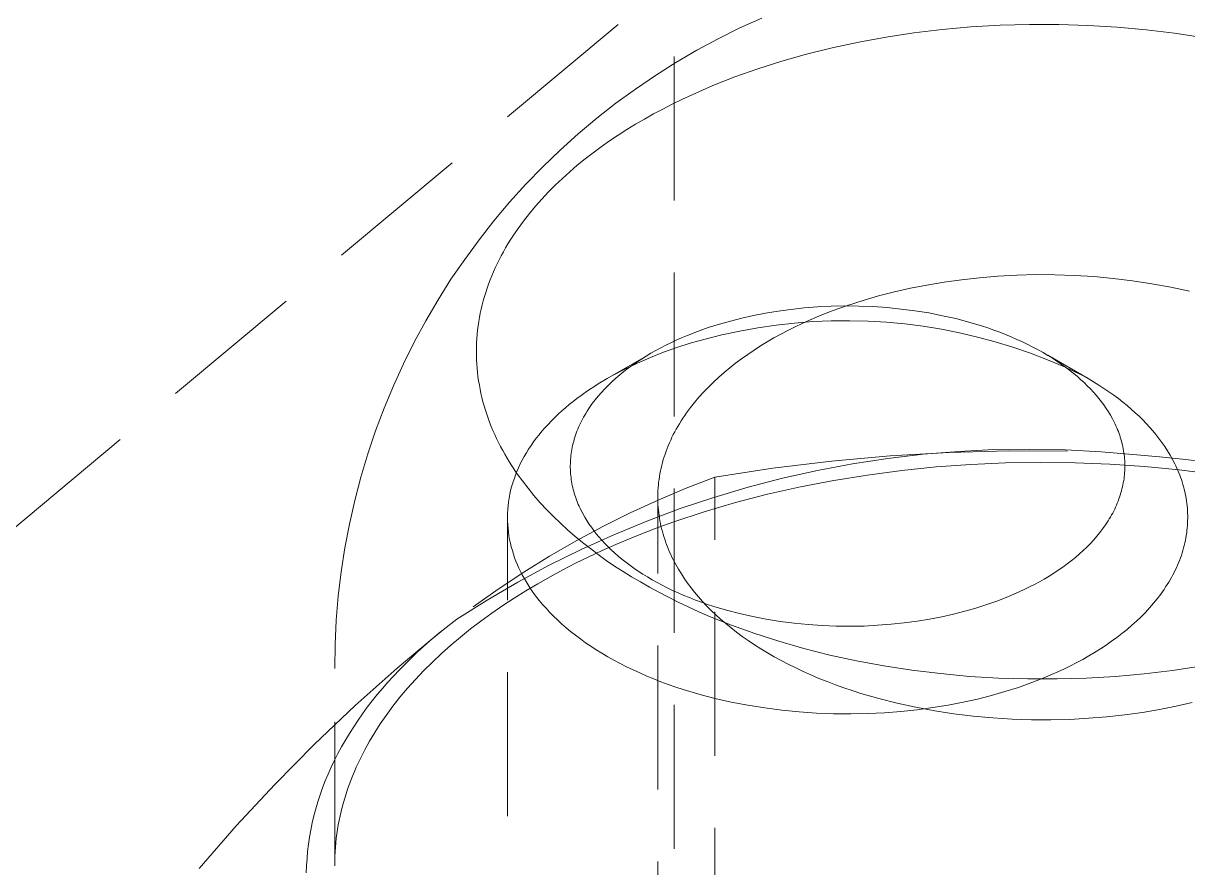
# Model space of a CAD drawing. Header units: millimetres. Extents: x -427 to 4679, y -324 to 2971.
# Drawn here: x 4467.98 to 4478.25, y 1095.6 to 1103.04 of the extents above; entities that cross this region are included whole.
import ezdxf

# ---------------------------------------------------------------- set-up
doc = ezdxf.new("R2010")
doc.units = ezdxf.units.MM
doc.linetypes.add('HIDDEN', pattern=[1.905, 1.27, -0.635])
doc.layers.add('ZANO_R_przerywana', color=7, linetype='HIDDEN', lineweight=0)

msp = doc.modelspace()

# ---------------------------------------------------------------- linework, layer by layer
at = {"layer": 'ZANO_R_przerywana'}
for p, q in [((4473.719, 850.019), (4473.719, 1176.618)), ((4239.567, 908.298), (4484.433, 1112.373)), ((4474.298, 1103.001), (4474.493, 1103.089)), ((4476.336, 1103.01), (4476.593, 1103.025)), ((4476.593, 1103.025), (4476.851, 1103.032)), ((4476.851, 1103.032), (4477.11, 1103.032)), ((4477.11, 1103.032), (4477.368, 1103.024)), ((4477.368, 1103.024), (4477.625, 1103.009)), ((4474.107, 1102.906), (4474.298, 1103.001)), ((4475.347, 1102.876), (4475.587, 1102.92)), ((4475.587, 1102.92), (4475.833, 1102.957)), ((4475.833, 1102.957), (4476.083, 1102.987)), ((4476.083, 1102.987), (4476.336, 1103.01)), ((4477.625, 1103.009), (4477.88, 1102.985)), ((4477.88, 1102.985), (4478.131, 1102.955)), ((4478.131, 1102.955), (4478.378, 1102.917)), ((4473.919, 1102.805), (4474.107, 1102.906)), ((4474.887, 1102.77), (4475.113, 1102.826)), ((4475.113, 1102.826), (4475.347, 1102.876)), ((4473.734, 1102.697), (4473.919, 1102.805)), ((4474.667, 1102.708), (4474.887, 1102.77)), ((4473.553, 1102.583), (4473.734, 1102.697)), ((4474.254, 1102.569), (4474.456, 1102.641)), ((4474.456, 1102.641), (4474.667, 1102.708)), ((4473.376, 1102.463), (4473.553, 1102.583)), ((4474.06, 1102.493), (4474.254, 1102.569)), ((4473.204, 1102.337), (4473.376, 1102.463)), ((4473.787, 1102.371), (4473.876, 1102.412)), ((4473.876, 1102.412), (4473.967, 1102.453)), ((4473.967, 1102.453), (4474.06, 1102.493)), ((4473.035, 1102.206), (4473.204, 1102.337)), ((4473.617, 1102.286), (4473.701, 1102.329)), ((4473.701, 1102.329), (4473.787, 1102.371)), ((4472.872, 1102.068), (4473.035, 1102.206)), ((4473.456, 1102.198), (4473.536, 1102.243)), ((4473.536, 1102.243), (4473.617, 1102.286)), ((4473.223, 1102.056), (4473.3, 1102.105)), ((4473.3, 1102.105), (4473.377, 1102.152)), ((4473.377, 1102.152), (4473.456, 1102.198)), ((4472.713, 1101.925), (4472.872, 1102.068)), ((4473.075, 1101.954), (4473.148, 1102.006)), ((4473.148, 1102.006), (4473.223, 1102.056)), ((4472.559, 1101.777), (4472.713, 1101.925)), ((4472.932, 1101.846), (4473.003, 1101.901)), ((4473.003, 1101.901), (4473.075, 1101.954)), ((4472.797, 1101.734), (4472.864, 1101.791)), ((4472.864, 1101.791), (4472.932, 1101.846)), ((4472.41, 1101.623), (4472.559, 1101.777)), ((4472.732, 1101.675), (4472.797, 1101.734)), ((4472.267, 1101.465), (4472.41, 1101.623)), ((4472.609, 1101.555), (4472.669, 1101.616)), ((4472.669, 1101.616), (4472.732, 1101.675)), ((4472.494, 1101.429), (4472.55, 1101.493)), ((4472.55, 1101.493), (4472.609, 1101.555)), ((4472.129, 1101.302), (4472.267, 1101.465)), ((4472.441, 1101.365), (4472.494, 1101.429)), ((4471.997, 1101.134), (4472.129, 1101.302)), ((4472.341, 1101.233), (4472.39, 1101.299)), ((4472.39, 1101.299), (4472.441, 1101.365)), ((4472.295, 1101.165), (4472.341, 1101.233)), ((4471.871, 1100.961), (4471.997, 1101.134)), ((4472.232, 1101.062), (4472.252, 1101.097)), ((4472.252, 1101.097), (4472.273, 1101.131)), ((4472.273, 1101.131), (4472.295, 1101.165)), ((4472.175, 1100.957), (4472.193, 1100.992)), ((4472.193, 1100.992), (4472.212, 1101.027)), ((4472.212, 1101.027), (4472.232, 1101.062)), ((4471.75, 1100.785), (4471.871, 1100.961)), ((4472.125, 1100.851), (4472.141, 1100.886)), ((4472.141, 1100.886), (4472.157, 1100.922)), ((4472.157, 1100.922), (4472.175, 1100.957)), ((4471.636, 1100.604), (4471.75, 1100.785)), ((4472.081, 1100.743), (4472.095, 1100.779)), ((4472.095, 1100.779), (4472.109, 1100.815)), ((4472.109, 1100.815), (4472.125, 1100.851)), ((4476.253, 1100.781), (4476.099, 1100.76)), ((4476.412, 1100.799), (4476.253, 1100.781)), ((4476.574, 1100.812), (4476.412, 1100.799)), ((4476.74, 1100.821), (4476.574, 1100.812)), ((4476.907, 1100.826), (4476.74, 1100.821)), ((4477.077, 1100.825), (4476.907, 1100.826)), ((4477.248, 1100.82), (4477.077, 1100.825)), ((4477.42, 1100.809), (4477.248, 1100.82)), ((4477.591, 1100.793), (4477.42, 1100.809)), ((4477.762, 1100.772), (4477.591, 1100.793)), ((4477.931, 1100.746), (4477.762, 1100.772)), ((4472.045, 1100.633), (4472.056, 1100.67)), ((4472.056, 1100.67), (4472.068, 1100.706)), ((4472.068, 1100.706), (4472.081, 1100.743)), ((4475.661, 1100.674), (4475.522, 1100.638)), ((4475.802, 1100.706), (4475.661, 1100.674)), ((4475.948, 1100.734), (4475.802, 1100.706)), ((4476.099, 1100.76), (4475.948, 1100.734)), ((4478.099, 1100.715), (4477.931, 1100.746)), ((4478.263, 1100.679), (4478.099, 1100.715)), ((4471.528, 1100.42), (4471.636, 1100.604)), ((4472.016, 1100.523), (4472.025, 1100.56)), ((4472.025, 1100.56), (4472.035, 1100.596)), ((4472.035, 1100.596), (4472.045, 1100.633)), ((4475.384, 1100.598), (4475.247, 1100.554)), ((4475.522, 1100.638), (4475.384, 1100.598)), ((4472.001, 1100.449), (4472.008, 1100.486)), ((4472.008, 1100.486), (4472.016, 1100.523)), ((4474.314, 1100.443), (4474.418, 1100.466)), ((4474.418, 1100.466), (4474.525, 1100.486)), ((4474.525, 1100.486), (4474.635, 1100.505)), ((4474.635, 1100.505), (4474.748, 1100.52)), ((4474.748, 1100.52), (4474.864, 1100.532)), ((4474.864, 1100.532), (4474.982, 1100.541)), ((4475.045, 1100.48), (4474.979, 1100.453)), ((4474.982, 1100.541), (4475.103, 1100.547)), ((4475.112, 1100.506), (4475.045, 1100.48)), ((4475.103, 1100.547), (4475.225, 1100.55)), ((4475.247, 1100.554), (4475.112, 1100.506)), ((4475.225, 1100.55), (4475.348, 1100.548)), ((4475.348, 1100.548), (4475.472, 1100.544)), ((4475.472, 1100.544), (4475.596, 1100.535)), ((4475.596, 1100.535), (4475.719, 1100.523)), ((4475.719, 1100.523), (4475.842, 1100.507)), ((4475.842, 1100.507), (4475.964, 1100.488)), ((4475.964, 1100.488), (4476.084, 1100.464)), ((4476.084, 1100.464), (4476.202, 1100.438)), ((4471.426, 1100.232), (4471.528, 1100.42)), ((4471.984, 1100.337), (4471.989, 1100.374)), ((4471.989, 1100.374), (4471.995, 1100.412)), ((4471.995, 1100.412), (4472.001, 1100.449)), ((4473.923, 1100.325), (4474.019, 1100.359)), ((4474.019, 1100.359), (4474.117, 1100.389)), ((4474.117, 1100.389), (4474.214, 1100.417)), ((4474.214, 1100.417), (4474.314, 1100.443)), ((4474.457, 1100.358), (4474.297, 1100.329)), ((4474.618, 1100.381), (4474.457, 1100.358)), ((4474.779, 1100.399), (4474.618, 1100.381)), ((4474.785, 1100.365), (4474.721, 1100.334)), ((4474.942, 1100.412), (4474.779, 1100.399)), ((4474.848, 1100.395), (4474.785, 1100.365)), ((4474.913, 1100.424), (4474.848, 1100.395)), ((4474.979, 1100.453), (4474.913, 1100.424)), ((4475.104, 1100.419), (4474.942, 1100.412)), ((4475.267, 1100.42), (4475.104, 1100.419)), ((4475.429, 1100.416), (4475.267, 1100.42)), ((4475.592, 1100.406), (4475.429, 1100.416)), ((4475.754, 1100.391), (4475.592, 1100.406)), ((4475.915, 1100.371), (4475.754, 1100.391)), ((4476.075, 1100.345), (4475.915, 1100.371)), ((4476.202, 1100.438), (4476.317, 1100.408)), ((4476.317, 1100.408), (4476.429, 1100.374)), ((4476.429, 1100.374), (4476.484, 1100.356)), ((4476.484, 1100.356), (4476.537, 1100.337)), ((4471.975, 1100.225), (4471.978, 1100.263)), ((4471.978, 1100.263), (4471.981, 1100.3)), ((4471.981, 1100.3), (4471.984, 1100.337)), ((4473.735, 1100.247), (4473.782, 1100.268)), ((4473.782, 1100.268), (4473.828, 1100.287)), ((4473.828, 1100.287), (4473.923, 1100.325)), ((4473.98, 1100.255), (4473.86, 1100.221)), ((4474.138, 1100.295), (4473.98, 1100.255)), ((4474.297, 1100.329), (4474.138, 1100.295)), ((4474.598, 1100.268), (4474.539, 1100.233)), ((4474.659, 1100.301), (4474.598, 1100.268)), ((4474.721, 1100.334), (4474.659, 1100.301)), ((4476.235, 1100.313), (4476.075, 1100.345)), ((4476.393, 1100.276), (4476.235, 1100.313)), ((4476.55, 1100.234), (4476.393, 1100.276)), ((4476.537, 1100.337), (4476.59, 1100.318)), ((4476.59, 1100.318), (4476.642, 1100.298)), ((4476.642, 1100.298), (4476.692, 1100.277)), ((4476.692, 1100.277), (4476.742, 1100.255)), ((4476.742, 1100.255), (4476.79, 1100.233)), ((4471.331, 1100.04), (4471.426, 1100.232)), ((4471.974, 1100.188), (4471.975, 1100.225)), ((4471.974, 1100.15), (4471.974, 1100.188)), ((4471.974, 1100.113), (4471.974, 1100.15)), ((4473.513, 1100.133), (4473.556, 1100.157)), ((4473.556, 1100.157), (4473.6, 1100.181)), ((4473.6, 1100.181), (4473.644, 1100.204)), ((4473.742, 1100.184), (4473.625, 1100.142)), ((4473.644, 1100.204), (4473.689, 1100.226)), ((4473.689, 1100.226), (4473.735, 1100.247)), ((4473.86, 1100.221), (4473.742, 1100.184)), ((4474.423, 1100.161), (4474.367, 1100.123)), ((4474.48, 1100.197), (4474.423, 1100.161)), ((4474.539, 1100.233), (4474.48, 1100.197)), ((4476.706, 1100.186), (4476.55, 1100.234)), ((4476.86, 1100.133), (4476.706, 1100.186)), ((4476.79, 1100.233), (4476.837, 1100.211)), ((4476.837, 1100.211), (4476.883, 1100.187)), ((4476.883, 1100.187), (4476.928, 1100.164)), ((4476.928, 1100.164), (4476.972, 1100.139)), ((4471.975, 1100.076), (4471.974, 1100.113)), ((4471.977, 1100.038), (4471.975, 1100.076)), ((4473.127, 1099.91), (4473.471, 1100.108)), ((4473.395, 1100.047), (4473.283, 1099.993)), ((4473.35, 1100.028), (4473.389, 1100.055)), ((4473.389, 1100.055), (4473.43, 1100.082)), ((4473.509, 1100.096), (4473.395, 1100.047)), ((4473.43, 1100.082), (4473.471, 1100.108)), ((4473.471, 1100.108), (4473.513, 1100.133)), ((4473.625, 1100.142), (4473.509, 1100.096)), ((4474.26, 1100.045), (4474.208, 1100.005)), ((4474.312, 1100.085), (4474.26, 1100.045)), ((4474.367, 1100.123), (4474.312, 1100.085)), ((4477.012, 1100.075), (4476.86, 1100.133)), ((4476.972, 1100.139), (4477.014, 1100.114)), ((4477.162, 1100.012), (4477.012, 1100.075)), ((4477.014, 1100.115), (4477.369, 1099.91)), ((4477.014, 1100.114), (4477.055, 1100.089)), ((4477.055, 1100.089), (4477.094, 1100.063)), ((4477.094, 1100.063), (4477.133, 1100.037)), ((4471.242, 1099.846), (4471.331, 1100.04)), ((4471.98, 1100.001), (4471.977, 1100.038)), ((4471.984, 1099.964), (4471.98, 1100.001)), ((4471.988, 1099.927), (4471.984, 1099.964)), ((4473.283, 1099.993), (4473.173, 1099.936)), ((4473.204, 1099.913), (4473.239, 1099.943)), ((4473.239, 1099.943), (4473.275, 1099.972)), ((4473.275, 1099.972), (4473.312, 1100)), ((4473.312, 1100), (4473.35, 1100.028)), ((4474.159, 1099.964), (4474.111, 1099.922)), ((4474.208, 1100.005), (4474.159, 1099.964)), ((4477.133, 1100.037), (4477.169, 1100.011)), ((4477.309, 1099.943), (4477.162, 1100.012)), ((4477.169, 1100.011), (4477.205, 1099.984)), ((4477.205, 1099.984), (4477.239, 1099.957)), ((4477.239, 1099.957), (4477.272, 1099.93)), ((4471.161, 1099.648), (4471.242, 1099.846)), ((4471.993, 1099.89), (4471.988, 1099.927)), ((4472, 1099.853), (4471.993, 1099.89)), ((4472.006, 1099.816), (4472, 1099.853)), ((4473.009, 1099.838), (4472.971, 1099.813)), ((4473.047, 1099.862), (4473.009, 1099.838)), ((4473.127, 1099.91), (4473.047, 1099.862)), ((4473.107, 1099.82), (4473.138, 1099.851)), ((4473.138, 1099.851), (4473.17, 1099.882)), ((4473.17, 1099.882), (4473.204, 1099.913)), ((4474.064, 1099.879), (4474.02, 1099.835)), ((4474.111, 1099.922), (4474.064, 1099.879)), ((4477.272, 1099.93), (4477.303, 1099.903)), ((4477.303, 1099.903), (4477.334, 1099.875)), ((4477.334, 1099.875), (4477.362, 1099.847)), ((4477.362, 1099.847), (4477.39, 1099.819)), ((4477.417, 1099.881), (4477.369, 1099.91)), ((4477.464, 1099.853), (4477.417, 1099.881)), ((4477.509, 1099.823), (4477.464, 1099.853)), ((4472.014, 1099.779), (4472.006, 1099.816)), ((4472.023, 1099.742), (4472.014, 1099.779)), ((4472.032, 1099.705), (4472.023, 1099.742)), ((4472.861, 1099.735), (4472.827, 1099.708)), ((4472.897, 1099.761), (4472.861, 1099.735)), ((4472.934, 1099.787), (4472.897, 1099.761)), ((4472.971, 1099.813), (4472.934, 1099.787)), ((4473.022, 1099.722), (4473.048, 1099.755)), ((4473.048, 1099.755), (4473.077, 1099.788)), ((4473.077, 1099.788), (4473.107, 1099.82)), ((4473.937, 1099.746), (4473.898, 1099.7)), ((4473.978, 1099.791), (4473.937, 1099.746)), ((4474.02, 1099.835), (4473.978, 1099.791)), ((4477.39, 1099.819), (4477.416, 1099.791)), ((4477.416, 1099.791), (4477.441, 1099.763)), ((4477.441, 1099.763), (4477.464, 1099.734)), ((4477.464, 1099.734), (4477.487, 1099.706)), ((4477.553, 1099.794), (4477.509, 1099.823)), ((4477.595, 1099.764), (4477.553, 1099.794)), ((4477.636, 1099.733), (4477.595, 1099.764)), ((4471.085, 1099.448), (4471.161, 1099.648)), ((4472.042, 1099.669), (4472.032, 1099.705)), ((4472.054, 1099.632), (4472.042, 1099.669)), ((4472.065, 1099.596), (4472.054, 1099.632)), ((4472.759, 1099.652), (4472.727, 1099.624)), ((4472.792, 1099.68), (4472.759, 1099.652)), ((4472.827, 1099.708), (4472.792, 1099.68)), ((4472.95, 1099.621), (4472.961, 1099.638)), ((4472.961, 1099.638), (4472.972, 1099.655)), ((4472.972, 1099.655), (4472.996, 1099.689)), ((4472.996, 1099.689), (4473.022, 1099.722)), ((4473.862, 1099.654), (4473.828, 1099.607)), ((4473.898, 1099.7), (4473.862, 1099.654)), ((4477.487, 1099.706), (4477.508, 1099.677)), ((4477.508, 1099.677), (4477.529, 1099.647)), ((4477.529, 1099.647), (4477.548, 1099.617)), ((4477.676, 1099.703), (4477.636, 1099.733)), ((4477.714, 1099.672), (4477.676, 1099.703)), ((4477.75, 1099.64), (4477.714, 1099.672)), ((4477.785, 1099.609), (4477.75, 1099.64)), ((4472.078, 1099.56), (4472.065, 1099.596)), ((4472.091, 1099.524), (4472.078, 1099.56)), ((4472.635, 1099.536), (4472.607, 1099.506)), ((4472.665, 1099.566), (4472.635, 1099.536)), ((4472.695, 1099.595), (4472.665, 1099.566)), ((4472.727, 1099.624), (4472.695, 1099.595)), ((4472.892, 1099.516), (4472.901, 1099.534)), ((4472.901, 1099.534), (4472.91, 1099.551)), ((4472.91, 1099.551), (4472.919, 1099.569)), ((4472.919, 1099.569), (4472.929, 1099.586)), ((4472.929, 1099.586), (4472.939, 1099.603)), ((4472.939, 1099.603), (4472.95, 1099.621)), ((4473.78, 1099.536), (4473.765, 1099.512)), ((4473.795, 1099.56), (4473.78, 1099.536)), ((4473.811, 1099.584), (4473.795, 1099.56)), ((4473.828, 1099.607), (4473.811, 1099.584)), ((4477.548, 1099.617), (4477.567, 1099.586)), ((4477.567, 1099.586), (4477.584, 1099.555)), ((4477.584, 1099.555), (4477.6, 1099.524)), ((4477.819, 1099.577), (4477.785, 1099.609)), ((4477.851, 1099.545), (4477.819, 1099.577)), ((4477.882, 1099.513), (4477.851, 1099.545)), ((4471.017, 1099.246), (4471.085, 1099.448)), ((4472.105, 1099.488), (4472.091, 1099.524)), ((4472.12, 1099.452), (4472.105, 1099.488)), ((4472.136, 1099.417), (4472.12, 1099.452)), ((4472.552, 1099.445), (4472.527, 1099.414)), ((4472.579, 1099.476), (4472.552, 1099.445)), ((4472.607, 1099.506), (4472.579, 1099.476)), ((4472.848, 1099.41), (4472.855, 1099.428)), ((4472.855, 1099.428), (4472.861, 1099.446)), ((4472.861, 1099.446), (4472.868, 1099.463)), ((4472.868, 1099.463), (4472.876, 1099.481)), ((4472.876, 1099.481), (4472.884, 1099.499)), ((4472.884, 1099.499), (4472.892, 1099.516)), ((4473.724, 1099.44), (4473.711, 1099.416)), ((4473.737, 1099.464), (4473.724, 1099.44)), ((4473.751, 1099.488), (4473.737, 1099.464)), ((4473.765, 1099.512), (4473.751, 1099.488)), ((4477.6, 1099.524), (4477.608, 1099.508)), ((4477.608, 1099.508), (4477.615, 1099.492)), ((4477.615, 1099.492), (4477.622, 1099.475)), ((4477.622, 1099.475), (4477.629, 1099.459)), ((4477.629, 1099.459), (4477.636, 1099.443)), ((4477.636, 1099.443), (4477.642, 1099.426)), ((4477.642, 1099.426), (4477.648, 1099.41)), ((4477.912, 1099.481), (4477.882, 1099.513)), ((4477.94, 1099.449), (4477.912, 1099.481)), ((4477.967, 1099.417), (4477.94, 1099.449)), ((4472.152, 1099.381), (4472.136, 1099.417)), ((4472.17, 1099.346), (4472.152, 1099.381)), ((4472.187, 1099.311), (4472.17, 1099.346)), ((4472.479, 1099.351), (4472.456, 1099.32)), ((4472.502, 1099.383), (4472.479, 1099.351)), ((4472.527, 1099.414), (4472.502, 1099.383)), ((4472.823, 1099.321), (4472.827, 1099.339)), ((4472.827, 1099.339), (4472.832, 1099.356)), ((4472.832, 1099.356), (4472.837, 1099.374)), ((4472.837, 1099.374), (4472.842, 1099.392)), ((4472.842, 1099.392), (4472.848, 1099.41)), ((4473.677, 1099.343), (4473.666, 1099.318)), ((4473.688, 1099.367), (4473.677, 1099.343)), ((4473.699, 1099.392), (4473.688, 1099.367)), ((4473.711, 1099.416), (4473.699, 1099.392)), ((4477.648, 1099.41), (4477.653, 1099.393)), ((4477.653, 1099.393), (4477.658, 1099.376)), ((4477.658, 1099.376), (4477.663, 1099.359)), ((4477.663, 1099.359), (4477.668, 1099.342)), ((4477.668, 1099.342), (4477.672, 1099.325)), ((4477.672, 1099.325), (4477.675, 1099.308)), ((4477.994, 1099.382), (4477.967, 1099.417)), ((4478.021, 1099.346), (4477.994, 1099.382)), ((4478.046, 1099.31), (4478.021, 1099.346)), ((4470.956, 1099.041), (4471.017, 1099.246)), ((4472.206, 1099.276), (4472.187, 1099.311)), ((4472.225, 1099.242), (4472.206, 1099.276)), ((4472.245, 1099.208), (4472.225, 1099.242)), ((4472.396, 1099.222), (4472.378, 1099.19)), ((4472.415, 1099.255), (4472.396, 1099.222)), ((4472.435, 1099.287), (4472.415, 1099.255)), ((4472.456, 1099.32), (4472.435, 1099.287)), ((4472.806, 1099.213), (4472.808, 1099.231)), ((4472.808, 1099.231), (4472.81, 1099.249)), ((4472.81, 1099.249), (4472.813, 1099.267)), ((4472.813, 1099.267), (4472.816, 1099.285)), ((4472.816, 1099.285), (4472.819, 1099.303)), ((4472.819, 1099.303), (4472.823, 1099.321)), ((4473.638, 1099.244), (4473.63, 1099.219)), ((4473.647, 1099.269), (4473.638, 1099.244)), ((4473.656, 1099.293), (4473.647, 1099.269)), ((4473.666, 1099.318), (4473.656, 1099.293)), ((4475.106, 1099.182), (4475.624, 1099.229)), ((4475.914, 1099.242), (4475.602, 1099.205)), ((4475.624, 1099.229), (4476.143, 1099.259)), ((4476.228, 1099.268), (4475.914, 1099.242)), ((4476.143, 1099.259), (4476.663, 1099.272)), ((4476.542, 1099.283), (4476.228, 1099.268)), ((4476.856, 1099.288), (4476.542, 1099.283)), ((4476.663, 1099.272), (4477.184, 1099.269)), ((4477.171, 1099.282), (4476.856, 1099.288)), ((4477.485, 1099.265), (4477.171, 1099.282)), ((4477.798, 1099.238), (4477.485, 1099.265)), ((4477.675, 1099.308), (4477.679, 1099.291)), ((4477.679, 1099.291), (4477.682, 1099.274)), ((4477.682, 1099.274), (4477.685, 1099.256)), ((4477.685, 1099.256), (4477.687, 1099.239)), ((4477.687, 1099.239), (4477.689, 1099.221)), ((4477.689, 1099.221), (4477.691, 1099.204)), ((4478, 1099.221), (4477.798, 1099.238)), ((4478.202, 1099.2), (4478, 1099.221)), ((4478.07, 1099.273), (4478.046, 1099.31)), ((4478.092, 1099.235), (4478.07, 1099.273)), ((4478.114, 1099.197), (4478.092, 1099.235)), ((4472.266, 1099.173), (4472.245, 1099.208)), ((4472.288, 1099.14), (4472.266, 1099.173)), ((4472.332, 1099.073), (4472.288, 1099.14)), ((4472.346, 1099.124), (4472.331, 1099.09)), ((4472.361, 1099.157), (4472.346, 1099.124)), ((4472.378, 1099.19), (4472.361, 1099.157)), ((4472.802, 1099.142), (4472.803, 1099.16)), ((4472.802, 1099.124), (4472.802, 1099.142)), ((4472.803, 1099.107), (4472.802, 1099.124)), ((4472.803, 1099.178), (4472.804, 1099.195)), ((4472.803, 1099.16), (4472.803, 1099.178)), ((4472.804, 1099.195), (4472.806, 1099.213)), ((4473.603, 1099.12), (4473.597, 1099.096)), ((4473.609, 1099.145), (4473.603, 1099.12)), ((4473.615, 1099.17), (4473.609, 1099.145)), ((4473.622, 1099.195), (4473.615, 1099.17)), ((4473.63, 1099.219), (4473.622, 1099.195)), ((4474.076, 1099.039), (4474.59, 1099.119)), ((4474.59, 1099.119), (4475.106, 1099.182)), ((4475.291, 1099.158), (4474.982, 1099.099)), ((4475.602, 1099.205), (4475.291, 1099.158)), ((4476.029, 1099.13), (4475.726, 1099.099)), ((4476.335, 1099.152), (4476.029, 1099.13)), ((4476.641, 1099.166), (4476.335, 1099.152)), ((4476.948, 1099.171), (4476.641, 1099.166)), ((4477.256, 1099.167), (4476.948, 1099.171)), ((4477.562, 1099.155), (4477.256, 1099.167)), ((4477.868, 1099.134), (4477.562, 1099.155)), ((4477.691, 1099.204), (4477.692, 1099.186)), ((4477.692, 1099.186), (4477.693, 1099.169)), ((4477.693, 1099.169), (4477.693, 1099.151)), ((4477.693, 1099.151), (4477.693, 1099.133)), ((4477.693, 1099.133), (4477.693, 1099.116)), ((4478.172, 1099.104), (4477.868, 1099.134)), ((4478.134, 1099.158), (4478.114, 1099.197)), ((4478.143, 1099.139), (4478.134, 1099.158)), ((4478.152, 1099.119), (4478.143, 1099.139)), ((4478.161, 1099.099), (4478.152, 1099.119)), ((4478.405, 1099.176), (4478.202, 1099.2)), ((4470.902, 1098.834), (4470.956, 1099.041)), ((4472.306, 1099.023), (4472.295, 1098.99)), ((4472.318, 1099.057), (4472.306, 1099.023)), ((4472.331, 1099.09), (4472.318, 1099.057)), ((4472.38, 1099.007), (4472.332, 1099.073)), ((4472.804, 1099.089), (4472.803, 1099.107)), ((4472.805, 1099.071), (4472.804, 1099.089)), ((4472.807, 1099.054), (4472.805, 1099.071)), ((4472.809, 1099.036), (4472.807, 1099.054)), ((4472.811, 1099.019), (4472.809, 1099.036)), ((4472.814, 1099.002), (4472.811, 1099.019)), ((4473.585, 1099.021), (4473.581, 1098.997)), ((4473.588, 1099.046), (4473.585, 1099.021)), ((4473.593, 1099.071), (4473.588, 1099.046)), ((4473.597, 1099.096), (4473.593, 1099.071)), ((4473.824, 1098.942), (4474.076, 1099.039)), ((4474.076, 1094.679), (4474.076, 1099.039)), ((4474.675, 1099.031), (4474.371, 1098.952)), ((4474.982, 1099.099), (4474.675, 1099.031)), ((4475.425, 1099.059), (4475.127, 1099.011)), ((4475.726, 1099.099), (4475.425, 1099.059)), ((4477.686, 1099.026), (4477.683, 1099.009)), ((4477.688, 1099.044), (4477.686, 1099.026)), ((4477.69, 1099.062), (4477.688, 1099.044)), ((4477.691, 1099.08), (4477.69, 1099.062)), ((4477.692, 1099.098), (4477.691, 1099.08)), ((4477.693, 1099.116), (4477.692, 1099.098)), ((4478.169, 1099.079), (4478.161, 1099.099)), ((4478.177, 1099.059), (4478.169, 1099.079)), ((4478.474, 1099.066), (4478.172, 1099.104)), ((4478.185, 1099.039), (4478.177, 1099.059)), ((4478.192, 1099.019), (4478.185, 1099.039)), ((4478.198, 1098.998), (4478.192, 1099.019)), ((4472.276, 1098.922), (4472.269, 1098.889)), ((4472.285, 1098.956), (4472.276, 1098.922)), ((4472.295, 1098.99), (4472.285, 1098.956)), ((4472.43, 1098.942), (4472.38, 1099.007)), ((4472.482, 1098.878), (4472.43, 1098.942)), ((4472.817, 1098.984), (4472.814, 1099.002)), ((4472.82, 1098.967), (4472.817, 1098.984)), ((4472.824, 1098.95), (4472.82, 1098.967)), ((4472.828, 1098.933), (4472.824, 1098.95)), ((4472.833, 1098.916), (4472.828, 1098.933)), ((4472.837, 1098.899), (4472.833, 1098.916)), ((4473.575, 1098.923), (4473.574, 1098.898)), ((4473.577, 1098.947), (4473.575, 1098.923)), ((4473.576, 1098.838), (4473.824, 1098.942)), ((4473.579, 1098.972), (4473.577, 1098.947)), ((4473.581, 1098.997), (4473.579, 1098.972)), ((4474.371, 1098.952), (4474.069, 1098.862)), ((4474.833, 1098.955), (4474.542, 1098.889)), ((4475.127, 1099.011), (4474.833, 1098.955)), ((4477.664, 1098.919), (4477.659, 1098.901)), ((4477.668, 1098.937), (4477.664, 1098.919)), ((4477.673, 1098.955), (4477.668, 1098.937)), ((4477.677, 1098.973), (4477.673, 1098.955)), ((4477.68, 1098.991), (4477.677, 1098.973)), ((4477.683, 1099.009), (4477.68, 1098.991)), ((4478.205, 1098.977), (4478.198, 1098.998)), ((4478.211, 1098.957), (4478.205, 1098.977)), ((4478.216, 1098.936), (4478.211, 1098.957)), ((4478.221, 1098.915), (4478.216, 1098.936)), ((4478.226, 1098.894), (4478.221, 1098.915)), ((4470.855, 1098.626), (4470.902, 1098.834)), ((4472.257, 1098.821), (4472.253, 1098.788)), ((4472.262, 1098.855), (4472.257, 1098.821)), ((4472.269, 1098.889), (4472.262, 1098.855)), ((4472.537, 1098.815), (4472.482, 1098.878)), ((4472.594, 1098.753), (4472.537, 1098.815)), ((4472.843, 1098.882), (4472.837, 1098.899)), ((4472.848, 1098.866), (4472.843, 1098.882)), ((4472.854, 1098.849), (4472.848, 1098.866)), ((4472.86, 1098.833), (4472.854, 1098.849)), ((4472.867, 1098.816), (4472.86, 1098.833)), ((4472.873, 1098.8), (4472.867, 1098.816)), ((4473.331, 1098.725), (4473.576, 1098.838)), ((4473.574, 1098.898), (4473.574, 1098.874)), ((4473.574, 1098.874), (4473.574, 1098.849)), ((4473.574, 1098.849), (4473.574, 1098.825)), ((4473.574, 1090.572), (4473.574, 1098.825)), ((4473.574, 1098.825), (4473.575, 1098.8)), ((4474.069, 1098.862), (4473.771, 1098.763)), ((4474.258, 1098.816), (4473.982, 1098.734)), ((4474.542, 1098.889), (4474.258, 1098.816)), ((4477.627, 1098.812), (4477.62, 1098.794)), ((4477.635, 1098.83), (4477.627, 1098.812)), ((4477.641, 1098.848), (4477.635, 1098.83)), ((4477.647, 1098.865), (4477.641, 1098.848)), ((4477.653, 1098.883), (4477.647, 1098.865)), ((4477.659, 1098.901), (4477.653, 1098.883)), ((4478.23, 1098.873), (4478.226, 1098.894)), ((4478.234, 1098.852), (4478.23, 1098.873)), ((4478.237, 1098.831), (4478.234, 1098.852)), ((4478.24, 1098.809), (4478.237, 1098.831)), ((4472.25, 1098.754), (4472.248, 1098.72)), ((4472.248, 1098.72), (4472.248, 1098.687)), ((4472.253, 1098.788), (4472.25, 1098.754)), ((4472.653, 1098.693), (4472.594, 1098.753)), ((4472.88, 1098.784), (4472.873, 1098.8)), ((4472.888, 1098.768), (4472.88, 1098.784)), ((4472.895, 1098.752), (4472.888, 1098.768)), ((4472.912, 1098.72), (4472.895, 1098.752)), ((4472.929, 1098.689), (4472.912, 1098.72)), ((4473.09, 1098.606), (4473.331, 1098.725)), ((4473.771, 1098.763), (4473.476, 1098.653)), ((4473.575, 1098.8), (4473.577, 1098.776)), ((4473.577, 1098.776), (4473.579, 1098.752)), ((4473.579, 1098.752), (4473.582, 1098.728)), ((4473.582, 1098.728), (4473.585, 1098.704)), ((4473.982, 1098.734), (4473.714, 1098.646)), ((4477.586, 1098.724), (4477.577, 1098.707)), ((4477.595, 1098.742), (4477.586, 1098.724)), ((4477.604, 1098.759), (4477.595, 1098.742)), ((4477.612, 1098.777), (4477.604, 1098.759)), ((4477.62, 1098.794), (4477.612, 1098.777)), ((4478.243, 1098.788), (4478.24, 1098.809)), ((4478.245, 1098.766), (4478.243, 1098.788)), ((4478.246, 1098.745), (4478.245, 1098.766)), ((4478.247, 1098.723), (4478.246, 1098.745)), ((4478.248, 1098.701), (4478.247, 1098.723)), ((4470.815, 1098.416), (4470.855, 1098.626)), ((4472.248, 1098.687), (4472.248, 1098.654)), ((4472.248, 1086.527), (4472.248, 1098.669)), ((4472.248, 1098.654), (4472.25, 1098.62)), ((4472.25, 1098.62), (4472.253, 1098.587)), ((4472.715, 1098.634), (4472.653, 1098.693)), ((4472.778, 1098.576), (4472.715, 1098.634)), ((4472.853, 1098.478), (4473.09, 1098.606)), ((4472.948, 1098.658), (4472.929, 1098.689)), ((4472.967, 1098.628), (4472.948, 1098.658)), ((4472.988, 1098.599), (4472.967, 1098.628)), ((4473.476, 1098.653), (4473.185, 1098.533)), ((4473.714, 1098.646), (4473.583, 1098.599)), ((4473.585, 1098.704), (4473.588, 1098.68)), ((4473.588, 1098.68), (4473.592, 1098.656)), ((4473.592, 1098.656), (4473.597, 1098.633)), ((4473.597, 1098.633), (4473.602, 1098.609)), ((4473.602, 1098.609), (4473.608, 1098.585)), ((4477.523, 1098.621), (4477.5, 1098.587)), ((4477.535, 1098.638), (4477.523, 1098.621)), ((4477.546, 1098.655), (4477.535, 1098.638)), ((4477.556, 1098.672), (4477.546, 1098.655)), ((4477.567, 1098.689), (4477.556, 1098.672)), ((4477.577, 1098.707), (4477.567, 1098.689)), ((4478.244, 1098.592), (4478.245, 1098.614)), ((4478.245, 1098.614), (4478.247, 1098.636)), ((4478.247, 1098.658), (4478.248, 1098.68)), ((4478.247, 1098.636), (4478.247, 1098.658)), ((4478.248, 1098.68), (4478.248, 1098.701)), ((4472.253, 1098.587), (4472.256, 1098.554)), ((4472.256, 1098.554), (4472.261, 1098.522)), ((4472.261, 1098.522), (4472.267, 1098.489)), ((4472.843, 1098.52), (4472.778, 1098.576)), ((4472.91, 1098.464), (4472.843, 1098.52)), ((4473.185, 1098.533), (4472.899, 1098.403)), ((4473.009, 1098.57), (4472.988, 1098.599)), ((4473.031, 1098.541), (4473.009, 1098.57)), ((4473.055, 1098.513), (4473.031, 1098.541)), ((4473.08, 1098.485), (4473.055, 1098.513)), ((4473.455, 1098.55), (4473.329, 1098.5)), ((4473.583, 1098.599), (4473.455, 1098.55)), ((4473.608, 1098.585), (4473.614, 1098.562)), ((4473.614, 1098.562), (4473.62, 1098.539)), ((4473.62, 1098.539), (4473.627, 1098.516)), ((4473.627, 1098.516), (4473.635, 1098.493)), ((4477.447, 1098.52), (4477.419, 1098.488)), ((4477.474, 1098.553), (4477.447, 1098.52)), ((4477.5, 1098.587), (4477.474, 1098.553)), ((4478.227, 1098.483), (4478.232, 1098.505)), ((4478.232, 1098.505), (4478.235, 1098.527)), ((4478.235, 1098.527), (4478.239, 1098.548)), ((4478.239, 1098.548), (4478.241, 1098.57)), ((4478.241, 1098.57), (4478.244, 1098.592)), ((4470.782, 1098.205), (4470.815, 1098.416)), ((4472.267, 1098.489), (4472.274, 1098.457)), ((4472.274, 1098.457), (4472.282, 1098.425)), ((4472.282, 1098.425), (4472.291, 1098.393)), ((4472.899, 1098.403), (4472.617, 1098.264)), ((4472.62, 1098.344), (4472.853, 1098.478)), ((4472.979, 1098.411), (4472.91, 1098.464)), ((4473.049, 1098.358), (4472.979, 1098.411)), ((4473.106, 1098.456), (4473.08, 1098.485)), ((4473.205, 1098.448), (4473.084, 1098.394)), ((4473.133, 1098.428), (4473.106, 1098.456)), ((4473.162, 1098.401), (4473.133, 1098.428)), ((4473.192, 1098.373), (4473.162, 1098.401)), ((4473.329, 1098.5), (4473.205, 1098.448)), ((4473.635, 1098.493), (4473.642, 1098.47)), ((4473.642, 1098.47), (4473.651, 1098.447)), ((4473.651, 1098.447), (4473.659, 1098.425)), ((4473.659, 1098.425), (4473.669, 1098.402)), ((4473.669, 1098.402), (4473.678, 1098.38)), ((4477.358, 1098.424), (4477.326, 1098.393)), ((4477.389, 1098.456), (4477.358, 1098.424)), ((4477.419, 1098.488), (4477.389, 1098.456)), ((4478.205, 1098.395), (4478.212, 1098.417)), ((4478.212, 1098.417), (4478.217, 1098.439)), ((4478.217, 1098.439), (4478.223, 1098.461)), ((4478.223, 1098.461), (4478.227, 1098.483)), ((4472.291, 1098.393), (4472.301, 1098.361)), ((4472.301, 1098.361), (4472.311, 1098.33)), ((4472.311, 1098.33), (4472.323, 1098.299)), ((4472.323, 1098.299), (4472.336, 1098.268)), ((4472.391, 1098.202), (4472.62, 1098.344)), ((4472.965, 1098.339), (4472.849, 1098.282)), ((4473.084, 1098.394), (4472.965, 1098.339)), ((4473.12, 1098.307), (4473.049, 1098.358)), ((4473.193, 1098.257), (4473.12, 1098.307)), ((4473.224, 1098.345), (4473.192, 1098.373)), ((4473.257, 1098.318), (4473.224, 1098.345)), ((4473.291, 1098.291), (4473.257, 1098.318)), ((4473.678, 1098.38), (4473.688, 1098.358)), ((4473.688, 1098.358), (4473.698, 1098.336)), ((4473.698, 1098.336), (4473.709, 1098.314)), ((4473.709, 1098.314), (4473.732, 1098.271)), ((4477.221, 1098.304), (4477.184, 1098.275)), ((4477.257, 1098.333), (4477.221, 1098.304)), ((4477.292, 1098.363), (4477.257, 1098.333)), ((4477.326, 1098.393), (4477.292, 1098.363)), ((4478.167, 1098.286), (4478.176, 1098.307)), ((4478.176, 1098.307), (4478.184, 1098.329)), ((4478.184, 1098.329), (4478.192, 1098.351)), ((4478.192, 1098.351), (4478.199, 1098.373)), ((4478.199, 1098.373), (4478.205, 1098.395)), ((4470.756, 1097.992), (4470.782, 1098.205)), ((4472.166, 1098.053), (4472.391, 1098.202)), ((4472.336, 1098.268), (4472.349, 1098.238)), ((4472.617, 1098.264), (4472.34, 1098.115)), ((4472.349, 1098.238), (4472.364, 1098.208)), ((4472.364, 1098.208), (4472.379, 1098.178)), ((4472.735, 1098.223), (4472.624, 1098.163)), ((4472.849, 1098.282), (4472.735, 1098.223)), ((4473.268, 1098.209), (4473.193, 1098.257)), ((4473.343, 1098.162), (4473.268, 1098.209)), ((4473.326, 1098.264), (4473.291, 1098.291)), ((4473.363, 1098.238), (4473.326, 1098.264)), ((4473.401, 1098.212), (4473.363, 1098.238)), ((4473.441, 1098.186), (4473.401, 1098.212)), ((4473.732, 1098.271), (4473.756, 1098.228)), ((4473.756, 1098.228), (4473.782, 1098.187)), ((4477.106, 1098.22), (4477.066, 1098.193)), ((4477.146, 1098.247), (4477.106, 1098.22)), ((4477.184, 1098.275), (4477.146, 1098.247)), ((4478.116, 1098.178), (4478.127, 1098.199)), ((4478.127, 1098.199), (4478.138, 1098.221)), ((4478.138, 1098.221), (4478.148, 1098.242)), ((4478.148, 1098.242), (4478.158, 1098.264)), ((4478.158, 1098.264), (4478.167, 1098.286)), ((4472.34, 1098.115), (4472.068, 1097.956)), ((4472.379, 1098.178), (4472.395, 1098.149)), ((4472.395, 1098.149), (4472.412, 1098.12)), ((4472.515, 1098.101), (4472.41, 1098.038)), ((4472.412, 1098.12), (4472.43, 1098.091)), ((4472.624, 1098.163), (4472.515, 1098.101)), ((4473.42, 1098.116), (4473.343, 1098.162)), ((4473.5, 1098.07), (4473.42, 1098.116)), ((4473.482, 1098.161), (4473.441, 1098.186)), ((4473.524, 1098.136), (4473.482, 1098.161)), ((4473.568, 1098.112), (4473.524, 1098.136)), ((4473.612, 1098.088), (4473.568, 1098.112)), ((4473.782, 1098.187), (4473.809, 1098.145)), ((4473.809, 1098.145), (4473.837, 1098.105)), ((4473.837, 1098.105), (4473.867, 1098.065)), ((4476.896, 1098.095), (4476.851, 1098.072)), ((4476.94, 1098.118), (4476.896, 1098.095)), ((4476.982, 1098.142), (4476.94, 1098.118)), ((4477.025, 1098.168), (4476.982, 1098.142)), ((4477.066, 1098.193), (4477.025, 1098.168)), ((4478.053, 1098.072), (4478.067, 1098.093)), ((4478.067, 1098.093), (4478.08, 1098.114)), ((4478.08, 1098.114), (4478.093, 1098.135)), ((4478.093, 1098.135), (4478.105, 1098.156)), ((4478.105, 1098.156), (4478.116, 1098.178)), ((4470.738, 1097.78), (4470.756, 1097.992)), ((4471.947, 1097.897), (4472.166, 1098.053)), ((4472.41, 1098.038), (4472.306, 1097.974)), ((4472.43, 1098.091), (4472.448, 1098.063)), ((4472.448, 1098.063), (4472.467, 1098.035)), ((4472.467, 1098.035), (4472.487, 1098.007)), ((4472.487, 1098.007), (4472.508, 1097.98)), ((4473.582, 1098.025), (4473.5, 1098.07)), ((4473.667, 1097.981), (4473.582, 1098.025)), ((4473.658, 1098.065), (4473.612, 1098.088)), ((4473.705, 1098.042), (4473.658, 1098.065)), ((4473.754, 1098.02), (4473.705, 1098.042)), ((4473.803, 1097.998), (4473.754, 1098.02)), ((4473.854, 1097.978), (4473.803, 1097.998)), ((4473.867, 1098.065), (4473.899, 1098.025)), ((4473.899, 1098.025), (4473.932, 1097.985)), ((4476.714, 1098.008), (4476.667, 1097.988)), ((4476.76, 1098.028), (4476.714, 1098.008)), ((4476.806, 1098.05), (4476.76, 1098.028)), ((4476.851, 1098.072), (4476.806, 1098.05)), ((4477.979, 1097.968), (4478.01, 1098.009)), ((4478.01, 1098.009), (4478.039, 1098.051)), ((4478.039, 1098.051), (4478.053, 1098.072)), ((4472.068, 1097.956), (4471.802, 1097.789)), ((4472.206, 1097.908), (4472.109, 1097.841)), ((4472.306, 1097.974), (4472.206, 1097.908)), ((4472.508, 1097.98), (4472.529, 1097.953)), ((4472.529, 1097.953), (4472.558, 1097.918)), ((4472.558, 1097.918), (4472.588, 1097.884)), ((4473.754, 1097.938), (4473.667, 1097.981)), ((4473.843, 1097.896), (4473.754, 1097.938)), ((4473.935, 1097.854), (4473.843, 1097.896)), ((4473.906, 1097.957), (4473.854, 1097.978)), ((4473.958, 1097.938), (4473.906, 1097.957)), ((4473.932, 1097.985), (4473.968, 1097.945)), ((4474.012, 1097.919), (4473.958, 1097.938)), ((4473.968, 1097.945), (4474.005, 1097.906)), ((4474.005, 1097.906), (4474.044, 1097.866)), ((4474.067, 1097.901), (4474.012, 1097.919)), ((4474.179, 1097.868), (4474.067, 1097.901)), ((4476.379, 1097.886), (4476.281, 1097.858)), ((4476.476, 1097.917), (4476.379, 1097.886)), ((4476.573, 1097.951), (4476.476, 1097.917)), ((4476.667, 1097.988), (4476.573, 1097.951)), ((4477.875, 1097.848), (4477.911, 1097.888)), ((4477.911, 1097.888), (4477.946, 1097.928)), ((4477.946, 1097.928), (4477.979, 1097.968)), ((4471.802, 1097.789), (4471.681, 1097.694)), ((4472.109, 1097.841), (4472.014, 1097.772)), ((4472.588, 1097.884), (4472.62, 1097.849)), ((4472.62, 1097.849), (4472.654, 1097.815)), ((4472.654, 1097.815), (4472.689, 1097.781)), ((4474.029, 1097.813), (4473.935, 1097.854)), ((4474.126, 1097.774), (4474.029, 1097.813)), ((4474.044, 1097.866), (4474.085, 1097.827)), ((4474.085, 1097.827), (4474.128, 1097.788)), ((4474.128, 1097.788), (4474.173, 1097.75)), ((4474.294, 1097.838), (4474.179, 1097.868)), ((4474.411, 1097.811), (4474.294, 1097.838)), ((4474.531, 1097.788), (4474.411, 1097.811)), ((4474.653, 1097.768), (4474.531, 1097.788)), ((4475.971, 1097.789), (4475.861, 1097.771)), ((4476.078, 1097.81), (4475.971, 1097.789)), ((4476.182, 1097.833), (4476.078, 1097.81)), ((4476.281, 1097.858), (4476.182, 1097.833)), ((4477.797, 1097.772), (4477.837, 1097.81)), ((4477.837, 1097.81), (4477.875, 1097.848)), ((4470.727, 1097.566), (4470.738, 1097.78)), ((4471.681, 1097.694), (4471.564, 1097.596)), ((4471.922, 1097.702), (4471.834, 1097.631)), ((4472.014, 1097.772), (4471.922, 1097.702)), ((4472.689, 1097.781), (4472.726, 1097.747)), ((4472.726, 1097.747), (4472.765, 1097.713)), ((4472.765, 1097.713), (4472.805, 1097.68)), ((4474.225, 1097.735), (4474.126, 1097.774)), ((4474.173, 1097.75), (4474.22, 1097.711)), ((4474.22, 1097.711), (4474.269, 1097.673)), ((4474.429, 1097.661), (4474.225, 1097.735)), ((4474.776, 1097.752), (4474.653, 1097.768)), ((4474.9, 1097.74), (4474.776, 1097.752)), ((4475.024, 1097.732), (4474.9, 1097.74)), ((4475.148, 1097.727), (4475.024, 1097.732)), ((4475.271, 1097.726), (4475.148, 1097.727)), ((4475.393, 1097.728), (4475.271, 1097.726)), ((4475.513, 1097.734), (4475.393, 1097.728)), ((4475.632, 1097.743), (4475.513, 1097.734)), ((4475.748, 1097.756), (4475.632, 1097.743)), ((4475.861, 1097.771), (4475.748, 1097.756)), ((4477.668, 1097.662), (4477.713, 1097.698)), ((4477.713, 1097.698), (4477.756, 1097.734)), ((4477.756, 1097.734), (4477.797, 1097.772)), ((4471.276, 1097.357), (4471.657, 1097.677)), ((4471.564, 1097.596), (4471.452, 1097.496)), ((4471.834, 1097.631), (4471.748, 1097.559)), ((4472.805, 1097.68), (4472.847, 1097.646)), ((4472.847, 1097.646), (4472.891, 1097.614)), ((4472.891, 1097.614), (4472.936, 1097.581)), ((4472.936, 1097.581), (4472.983, 1097.549)), ((4474.269, 1097.673), (4474.319, 1097.636)), ((4474.319, 1097.636), (4474.372, 1097.599)), ((4474.372, 1097.599), (4474.426, 1097.563)), ((4474.642, 1097.593), (4474.429, 1097.661)), ((4474.863, 1097.529), (4474.642, 1097.593)), ((4477.528, 1097.559), (4477.576, 1097.593)), ((4477.576, 1097.593), (4477.623, 1097.627)), ((4477.623, 1097.627), (4477.668, 1097.662)), ((4470.724, 1097.352), (4470.727, 1097.566)), ((4471.452, 1097.496), (4471.398, 1097.444)), ((4471.665, 1097.485), (4471.586, 1097.41)), ((4471.748, 1097.559), (4471.665, 1097.485)), ((4472.983, 1097.549), (4473.031, 1097.518)), ((4473.031, 1097.518), (4473.081, 1097.487)), ((4473.081, 1097.487), (4473.133, 1097.456)), ((4474.426, 1097.563), (4474.483, 1097.527)), ((4474.483, 1097.527), (4474.541, 1097.492)), ((4474.541, 1097.492), (4474.6, 1097.457)), ((4475.092, 1097.472), (4474.863, 1097.529)), ((4477.376, 1097.464), (4477.427, 1097.495)), ((4477.427, 1097.495), (4477.478, 1097.527)), ((4477.478, 1097.527), (4477.528, 1097.559)), ((4471.345, 1097.392), (4471.293, 1097.34)), ((4471.398, 1097.444), (4471.345, 1097.392)), ((4471.586, 1097.41), (4471.51, 1097.335)), ((4473.133, 1097.456), (4473.187, 1097.427)), ((4473.187, 1097.427), (4473.241, 1097.397)), ((4473.241, 1097.397), (4473.298, 1097.369)), ((4474.6, 1097.457), (4474.662, 1097.423)), ((4474.662, 1097.423), (4474.725, 1097.39)), ((4474.725, 1097.39), (4474.79, 1097.358)), ((4475.327, 1097.421), (4475.092, 1097.472)), ((4475.569, 1097.376), (4475.327, 1097.421)), ((4475.816, 1097.338), (4475.569, 1097.376)), ((4477.16, 1097.35), (4477.215, 1097.377)), ((4477.215, 1097.377), (4477.269, 1097.405)), ((4477.269, 1097.405), (4477.323, 1097.434)), ((4477.323, 1097.434), (4477.376, 1097.464)), ((4478.36, 1097.373), (4478.114, 1097.336)), ((4470.724, 1095.613), (4470.724, 1097.352)), ((4470.905, 1097.026), (4471.276, 1097.357)), ((4471.243, 1097.287), (4471.194, 1097.233)), ((4471.293, 1097.34), (4471.243, 1097.287)), ((4471.51, 1097.335), (4471.436, 1097.257)), ((4473.298, 1097.369), (4473.356, 1097.341)), ((4473.356, 1097.341), (4473.415, 1097.314)), ((4473.415, 1097.314), (4473.476, 1097.287)), ((4473.476, 1097.287), (4473.538, 1097.262)), ((4474.79, 1097.358), (4474.857, 1097.327)), ((4474.857, 1097.327), (4474.925, 1097.296)), ((4474.925, 1097.296), (4474.995, 1097.266)), ((4476.067, 1097.308), (4475.816, 1097.338)), ((4476.322, 1097.284), (4476.067, 1097.308)), ((4476.579, 1097.269), (4476.322, 1097.284)), ((4476.873, 1097.229), (4476.989, 1097.275)), ((4476.989, 1097.275), (4477.047, 1097.299)), ((4477.047, 1097.299), (4477.103, 1097.324)), ((4477.103, 1097.324), (4477.16, 1097.35)), ((4477.611, 1097.283), (4477.354, 1097.268)), ((4477.864, 1097.306), (4477.611, 1097.283)), ((4478.114, 1097.336), (4477.864, 1097.306)), ((4471.146, 1097.178), (4471.1, 1097.123)), ((4471.194, 1097.233), (4471.146, 1097.178)), ((4471.367, 1097.179), (4471.3, 1097.1)), ((4471.436, 1097.257), (4471.367, 1097.179)), ((4473.538, 1097.262), (4473.601, 1097.237)), ((4473.601, 1097.237), (4473.666, 1097.213)), ((4473.666, 1097.213), (4473.732, 1097.19)), ((4473.732, 1097.19), (4473.799, 1097.168)), ((4473.799, 1097.168), (4473.936, 1097.127)), ((4474.995, 1097.266), (4475.067, 1097.238)), ((4475.067, 1097.238), (4475.14, 1097.21)), ((4475.14, 1097.21), (4475.214, 1097.183)), ((4475.214, 1097.183), (4475.289, 1097.158)), ((4476.837, 1097.261), (4476.579, 1097.269)), ((4476.636, 1097.149), (4476.755, 1097.187)), ((4476.755, 1097.187), (4476.873, 1097.229)), ((4477.096, 1097.261), (4476.837, 1097.261)), ((4477.354, 1097.268), (4477.096, 1097.261)), ((4471.056, 1097.067), (4471.012, 1097.011)), ((4471.1, 1097.123), (4471.056, 1097.067)), ((4471.3, 1097.1), (4471.237, 1097.02)), ((4473.936, 1097.127), (4474.077, 1097.09)), ((4474.077, 1097.09), (4474.222, 1097.057)), ((4475.289, 1097.158), (4475.366, 1097.133)), ((4475.366, 1097.133), (4475.523, 1097.088)), ((4475.523, 1097.088), (4475.684, 1097.047)), ((4476.266, 1097.056), (4476.393, 1097.084)), ((4476.393, 1097.084), (4476.516, 1097.115)), ((4476.516, 1097.115), (4476.636, 1097.149)), ((4470.544, 1096.683), (4470.905, 1097.026)), ((4471.012, 1097.011), (4470.97, 1096.954)), ((4471.237, 1097.02), (4471.177, 1096.939)), ((4474.222, 1097.057), (4474.369, 1097.029)), ((4474.369, 1097.029), (4474.518, 1097.005)), ((4474.518, 1097.005), (4474.669, 1096.985)), ((4474.669, 1096.985), (4474.821, 1096.971)), ((4474.821, 1096.971), (4474.973, 1096.96)), ((4475.426, 1096.956), (4475.573, 1096.963)), ((4475.573, 1096.963), (4475.719, 1096.974)), ((4475.684, 1097.047), (4475.849, 1097.011)), ((4475.719, 1096.974), (4475.861, 1096.989)), ((4475.849, 1097.011), (4476.016, 1096.979)), ((4475.861, 1096.989), (4476, 1097.008)), ((4476, 1097.008), (4476.135, 1097.03)), ((4476.016, 1096.979), (4476.185, 1096.953)), ((4476.135, 1097.03), (4476.266, 1097.056)), ((4477.694, 1096.944), (4477.849, 1096.966)), ((4477.849, 1096.966), (4477.999, 1096.991)), ((4477.999, 1096.991), (4478.145, 1097.02)), ((4478.145, 1097.02), (4478.286, 1097.052)), ((4470.93, 1096.897), (4470.892, 1096.839)), ((4470.97, 1096.954), (4470.93, 1096.897)), ((4471.126, 1096.864), (4471.077, 1096.788)), ((4471.177, 1096.939), (4471.126, 1096.864)), ((4474.973, 1096.96), (4475.125, 1096.954)), ((4475.125, 1096.954), (4475.276, 1096.953)), ((4475.276, 1096.953), (4475.426, 1096.956)), ((4476.185, 1096.953), (4476.356, 1096.933)), ((4476.356, 1096.933), (4476.528, 1096.917)), ((4476.528, 1096.917), (4476.699, 1096.906)), ((4476.699, 1096.906), (4476.87, 1096.901)), ((4476.87, 1096.901), (4477.04, 1096.9)), ((4477.04, 1096.9), (4477.207, 1096.905)), ((4477.207, 1096.905), (4477.373, 1096.914)), ((4477.373, 1096.914), (4477.535, 1096.927)), ((4477.535, 1096.927), (4477.694, 1096.944)), ((4470.854, 1096.781), (4470.819, 1096.722)), ((4470.892, 1096.839), (4470.854, 1096.781)), ((4471.077, 1096.788), (4471.032, 1096.712)), ((4470.195, 1096.33), (4470.544, 1096.683)), ((4470.785, 1096.663), (4470.753, 1096.604)), ((4470.819, 1096.722), (4470.785, 1096.663)), ((4471.032, 1096.712), (4470.99, 1096.636)), ((4470.753, 1096.604), (4470.722, 1096.544)), ((4470.951, 1096.559), (4470.915, 1096.482)), ((4470.99, 1096.636), (4470.951, 1096.559)), ((4470.694, 1096.484), (4470.667, 1096.423)), ((4470.722, 1096.544), (4470.694, 1096.484)), ((4470.915, 1096.482), (4470.898, 1096.444)), ((4470.641, 1096.362), (4470.618, 1096.301)), ((4470.667, 1096.423), (4470.641, 1096.362)), ((4470.866, 1096.366), (4470.852, 1096.327)), ((4470.882, 1096.405), (4470.866, 1096.366)), ((4470.898, 1096.444), (4470.882, 1096.405)), ((4469.856, 1095.966), (4470.195, 1096.33)), ((4470.618, 1096.301), (4470.596, 1096.239)), ((4470.825, 1096.249), (4470.813, 1096.21)), ((4470.838, 1096.288), (4470.825, 1096.249)), ((4470.852, 1096.327), (4470.838, 1096.288)), ((4470.576, 1096.178), (4470.557, 1096.116)), ((4470.596, 1096.239), (4470.576, 1096.178)), ((4470.802, 1096.171), (4470.791, 1096.132)), ((4470.813, 1096.21), (4470.802, 1096.171)), ((4470.541, 1096.054), (4470.526, 1095.991)), ((4470.557, 1096.116), (4470.541, 1096.054)), ((4470.772, 1096.053), (4470.764, 1096.014)), ((4470.781, 1096.093), (4470.772, 1096.053)), ((4470.791, 1096.132), (4470.781, 1096.093)), ((4469.529, 1095.591), (4469.856, 1095.966)), ((4470.526, 1095.991), (4470.513, 1095.929)), ((4470.749, 1095.935), (4470.743, 1095.896)), ((4470.756, 1095.975), (4470.749, 1095.935)), ((4470.764, 1096.014), (4470.756, 1095.975)), ((4470.502, 1095.866), (4470.493, 1095.804)), ((4470.513, 1095.929), (4470.502, 1095.866)), ((4470.738, 1095.856), (4470.734, 1095.817)), ((4470.743, 1095.896), (4470.738, 1095.856)), ((4470.485, 1095.741), (4470.48, 1095.679)), ((4470.493, 1095.804), (4470.485, 1095.741)), ((4470.727, 1095.737), (4470.725, 1095.698)), ((4470.73, 1095.777), (4470.727, 1095.737)), ((4470.734, 1095.817), (4470.73, 1095.777)), ((4470.48, 1095.679), (4470.476, 1095.616)), ((4470.476, 1095.616), (4470.474, 1095.553))]:
    msp.add_line(p, q, dxfattribs=at)

doc.saveas('drawing.dxf')
